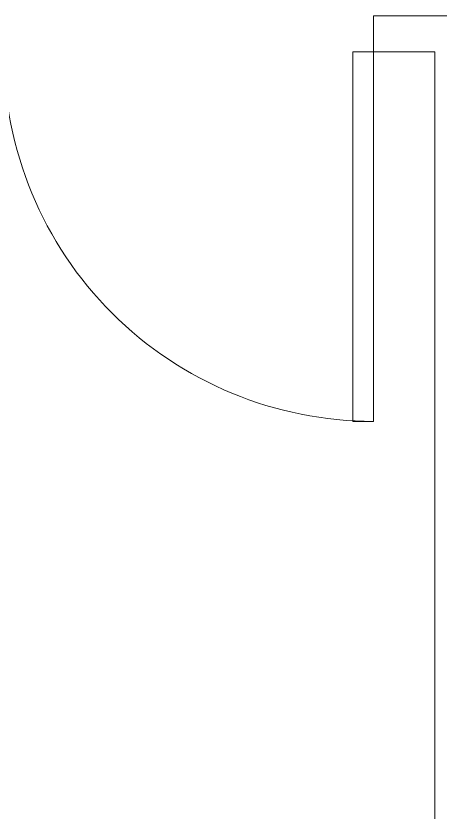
# Model space of a CAD drawing. Header units: inches. Extents: x 1 to 4637, y -664 to 702.
# Drawn here: x 2745.5 to 2786.8, y -568.8 to -491.2 of the extents above; entities that cross this region are included whole.
import ezdxf

# ---------------------------------------------------------------- set-up
doc = ezdxf.new("R2010")
doc.units = ezdxf.units.IN
doc.header["$MEASUREMENT"] = 0
for name, color, linetype, lineweight in [('A-DOOR', 31, 'Continuous', 9), ('A-DOOR-FRAM', 31, 'Continuous', 9), ('A-GLAZ', 151, 'Continuous', 9), ('I-WALL', 2, 'Continuous', 9)]:
    doc.layers.add(name, color=color, linetype=linetype, lineweight=lineweight)

# ---------------------------------------------------------------- blocks, each defined once
blk = doc.blocks.new('Single-Flush - With Sidelight - 36_ x 96_-2457194-New Construction - Tel_Data_Elec Plan')
at = {"layer": 'A-DOOR', "color": 250, "lineweight": 20}
for p, q in [((-16, 37.75), (-18, 37.75)), ((-18, 1.75), (-18, 37.75)), ((-16, 37.75), (-16, 1.75)), ((-16, 1.75), (-18, 1.75))]:
    blk.add_line(p, q, dxfattribs=at)
at = {"layer": 'A-DOOR'}
blk.add_arc((-18, 1.75), 36, 360, 90, dxfattribs=at)
at = {"layer": 'A-DOOR-FRAM', "color": 250, "lineweight": 20}
blk.add_line((58, -1.75), (58, 1.75), dxfattribs=at)
at = {"layer": 'A-GLAZ', "color": 250, "lineweight": 20}
for p, q in [((56, 0.75), (20, 0.75)), ((20, 0.75), (20, 0.25)), ((20, 0.25), (56, 0.25)), ((56, 0.25), (56, 0.75))]:
    blk.add_line(p, q, dxfattribs=at)

msp = doc.modelspace()

# ---------------------------------------------------------------- linework, layer by layer
at = {"layer": 'I-WALL', "color": 250, "lineweight": 20}
for p, q in [((2795.759, -491.228), (2780.313, -491.228)), ((2780.313, -491.228), (2780.313, -494.728)), ((2780.313, -494.728), (2786.286, -494.728)), ((2786.286, -494.728), (2786.286, -642.79))]:
    msp.add_line(p, q, dxfattribs=at)

# ---------------------------------------------------------------- block references
at = {"layer": 'A-DOOR', "lineweight": 13, "rotation": 180}
msp.add_blockref('Single-Flush - With Sidelight - 36_ x 96_-2457194-New Construction - Tel_Data_Elec Plan', (2762.313, -492.978), dxfattribs=at)

doc.saveas('drawing.dxf')
